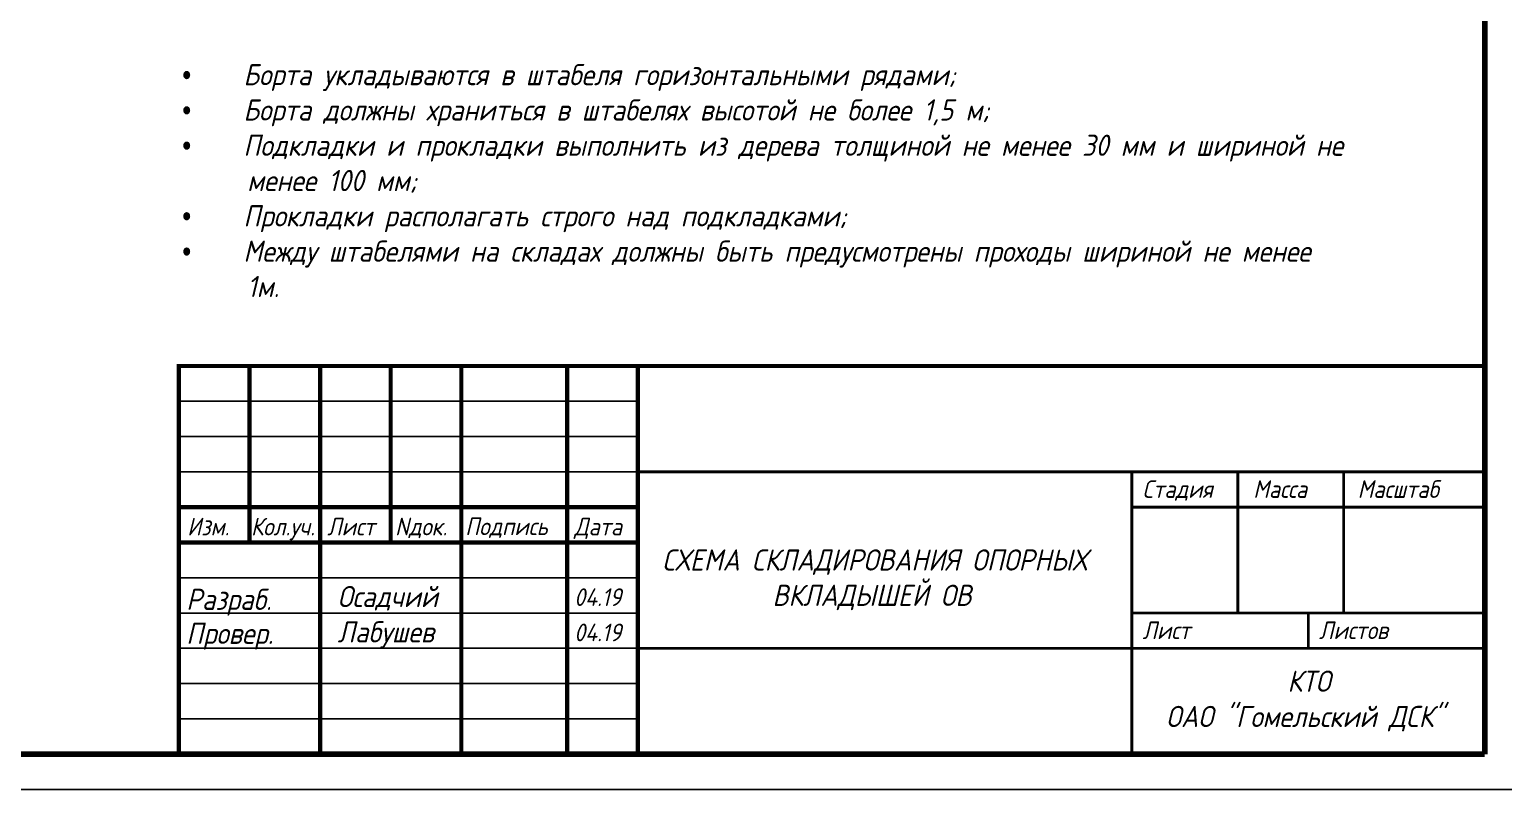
# Model space of a CAD drawing. Header units: millimetres. Extents: x -300689 to 10556, y -104928 to 107291.
# Drawn here: x -18701.5 to -18492.7, y 27919.4 to 28027.1 of the extents above; entities that cross this region are included whole.
import ezdxf

# ---------------------------------------------------------------- set-up
doc = ezdxf.new("R2010")
doc.units = ezdxf.units.MM
doc.styles.add('чертежный', font='isocpeui.ttf', dxfattribs={"width": 0.9})

# ---------------------------------------------------------------- blocks, each defined once
blk = doc.blocks.new('лист')
blk.add_line((420, 0), (0, 0))
at = {"const_width": 0.8}
for points in [[(415, 5), (415, 292)], [(20, 5), (415, 5)]]:
    blk.add_lwpolyline(points, dxfattribs=at)

msp = doc.modelspace()

# ---------------------------------------------------------------- linework, layer by layer
at = {"color": 7}
for p, q in [((-18615.3379, 27974.3906), (-18680.3379, 27974.3906)), ((-18615.3379, 27969.3906), (-18680.3379, 27969.3906)), ((-18615.3379, 27964.3906), (-18680.3379, 27964.3906)), ((-18615.3379, 27949.3906), (-18680.3379, 27949.3906)), ((-18615.3379, 27944.3906), (-18680.3379, 27944.3906)), ((-18615.3379, 27939.3906), (-18680.3379, 27939.3906)), ((-18615.3379, 27934.3906), (-18680.3379, 27934.3906)), ((-18615.3379, 27929.3906), (-18680.3379, 27929.3906))]:
    msp.add_line(p, q, dxfattribs=at)
for points, const_width in [([(-18495.3379, 27979.3906), (-18680.3379, 27979.3906), (-18680.3379, 27924.3906)], 0.6), ([(-18670.3379, 27954.3906), (-18670.3379, 27979.3906)], 0.6), ([(-18660.3379, 27924.3906), (-18660.3379, 27979.3906)], 0.6), ([(-18650.3379, 27954.3906), (-18650.3379, 27979.3906)], 0.6), ([(-18640.3379, 27924.3906), (-18640.3379, 27979.3906)], 0.6), ([(-18625.3379, 27924.3906), (-18625.3379, 27979.3906)], 0.6), ([(-18615.3379, 27924.3906), (-18615.3379, 27979.3906)], 0.6), ([(-18495.3379, 27964.3906), (-18615.3379, 27964.3906)], 0.4), ([(-18545.3379, 27924.3906), (-18545.3379, 27964.3906)], 0.4), ([(-18530.3379, 27944.3906), (-18530.3379, 27964.3906)], 0.4), ([(-18515.3379, 27944.3906), (-18515.3379, 27964.3906)], 0.4), ([(-18615.3379, 27959.3906), (-18680.3379, 27959.3906)], 0.6), ([(-18495.3379, 27959.3906), (-18545.3379, 27959.3906)], 0.4), ([(-18615.3379, 27954.3906), (-18680.3379, 27954.3906)], 0.6), ([(-18495.3379, 27944.3906), (-18545.3379, 27944.3906)], 0.4), ([(-18520.3379, 27939.3906), (-18520.3379, 27944.3906)], 0.4), ([(-18495.3379, 27939.3906), (-18615.3379, 27939.3906)], 0.4)]:
    msp.add_lwpolyline(points, dxfattribs=dict(at, const_width=const_width))

# ---------------------------------------------------------------- block references
msp.add_blockref('лист', (-18910.3379, 27919.3906))

# ---------------------------------------------------------------- texts
at = {"color": 7, "style": 'чертежный', "width": 0.9}
for s, p in [('Стадия    Масса     Масштаб', (-18543.8317, 27960.7008)), ('Изм.', (-18679.1597, 27955.3906)), ('Кол.уч.', (-18670.1231, 27955.3906)), ('Лист', (-18659.3379, 27955.3906)), ('Nдок.', (-18649.7084, 27955.3926)), ('Подпись', (-18639.7823, 27955.421)), ('Дата', (-18624.3379, 27955.3906)), ('04.19', (-18624.3379, 27945.3906)), ('04.19', (-18624.3379, 27940.3906)), ('Лист', (-18543.8317, 27940.7008)), ('Листов', (-18518.8317, 27940.7008))]:
    msp.add_text(s, height=2.5, dxfattribs=at).set_placement(p)
at = {"lineweight": 25, "char_height": 3, "attachment_point": 1, "style": 'чертежный'}
for s, insert, width in [('{\\fSymbol|b0|i1|c2|p18;·{\\W6.660937; }}Борта укладываются в штабеля горизонтальными рядами;\\P{\\fSymbol|b0|i1|c2|p18;·{\\W6.660937; }}Борта должны храниться в штабелях высотой не более 1,5 м;\\P{\\fSymbol|b0|i1|c2|p18;·{\\W6.660937; }}Подкладки и прокладки выполнить из дерева толщиной не менее 30 мм и шириной не \\P{\\W4.829268; }менее 100 мм;\\P{\\fSymbol|b0|i1|c2|p18;·{\\W6.660937; }}Прокладки располагать строго над подкладками; \\P{\\fSymbol|b0|i1|c2|p18;·{\\W6.660937; }}Между штабелями на складах должны быть предусмотрены проходы шириной не менее \\P{\\W4.829268; }1м.', (-18679.8962, 28022.1561), 167.764167), ('{\\W1.919904; }  СХЕМА СКЛАДИРОВАНИЯ ОПОРНЫХ \\P{\\W5.94892;  }ВКЛАДЫШЕЙ ОВ', (-18618.9718, 27953.4044), 71.569418), ('\\pt5;Разраб.', (-18679.305, 27947.8313), 5.777107), ('Осадчий', (-18657.8684, 27948.2234), 5.777107), ('\\pt5;Провер.', (-18679.305, 27943.0188), 5.777107), ('Лабушев', (-18657.8684, 27943.2234), 5.777107), ('\\pt5.0001;          КТО\\PОАО "Гомельский ДСК"', (-18540.4876, 27936.237), 41.705218)]:
    msp.add_mtext(s, dxfattribs=dict(at, insert=insert, width=width))

doc.saveas('drawing.dxf')
